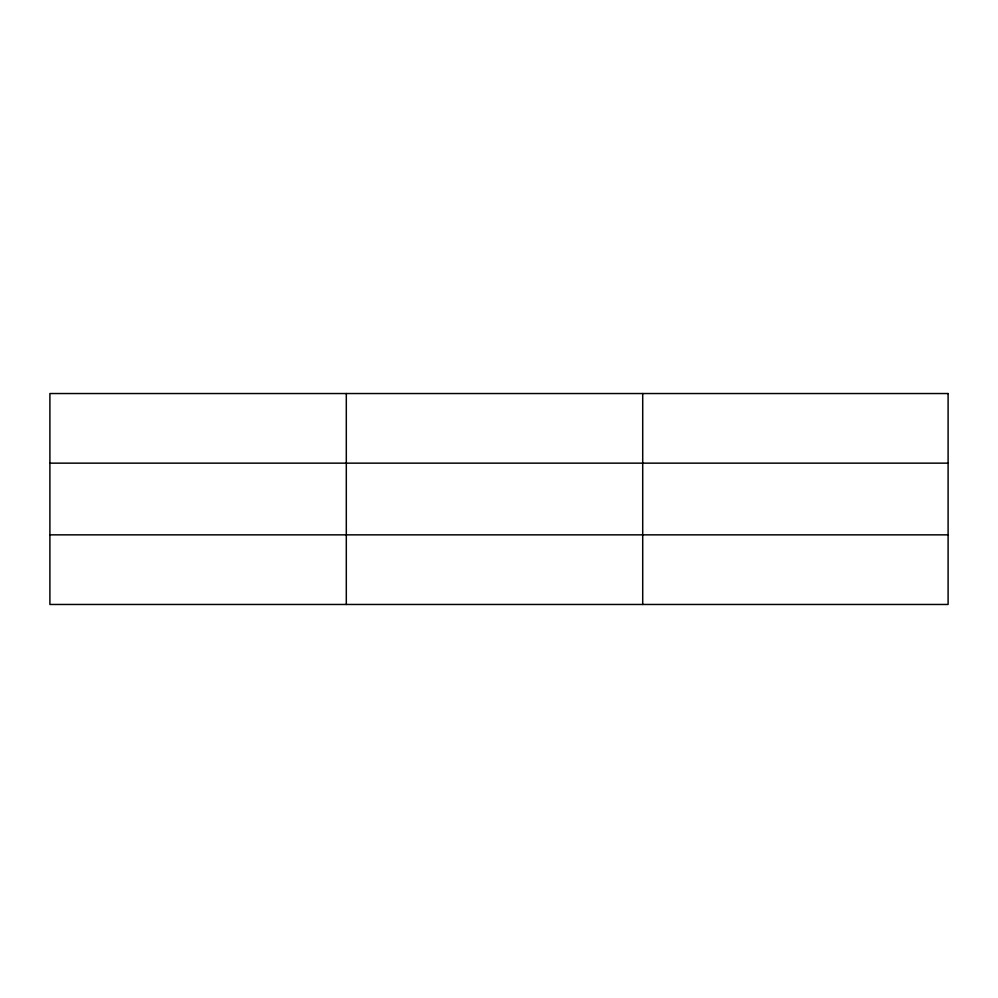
<?xml version="1.0" encoding="UTF-8"?>
<svg xmlns="http://www.w3.org/2000/svg" width="998" height="998" viewBox="0 0 998 998"><rect width="100%" height="100%" fill="white"/><g stroke="black" fill="none" stroke-linecap="round" stroke-linejoin="round"><path stroke-width="1.5" d="M346.306 393.536L346.306 604.464M642.712 393.536L642.712 604.464M49.9 463.147L948.1 463.147M49.9 534.853L948.1 534.853M948.1 393.536L948.1 604.464L49.9 604.464L49.9 393.536L948.1 393.536"/></g></svg>
